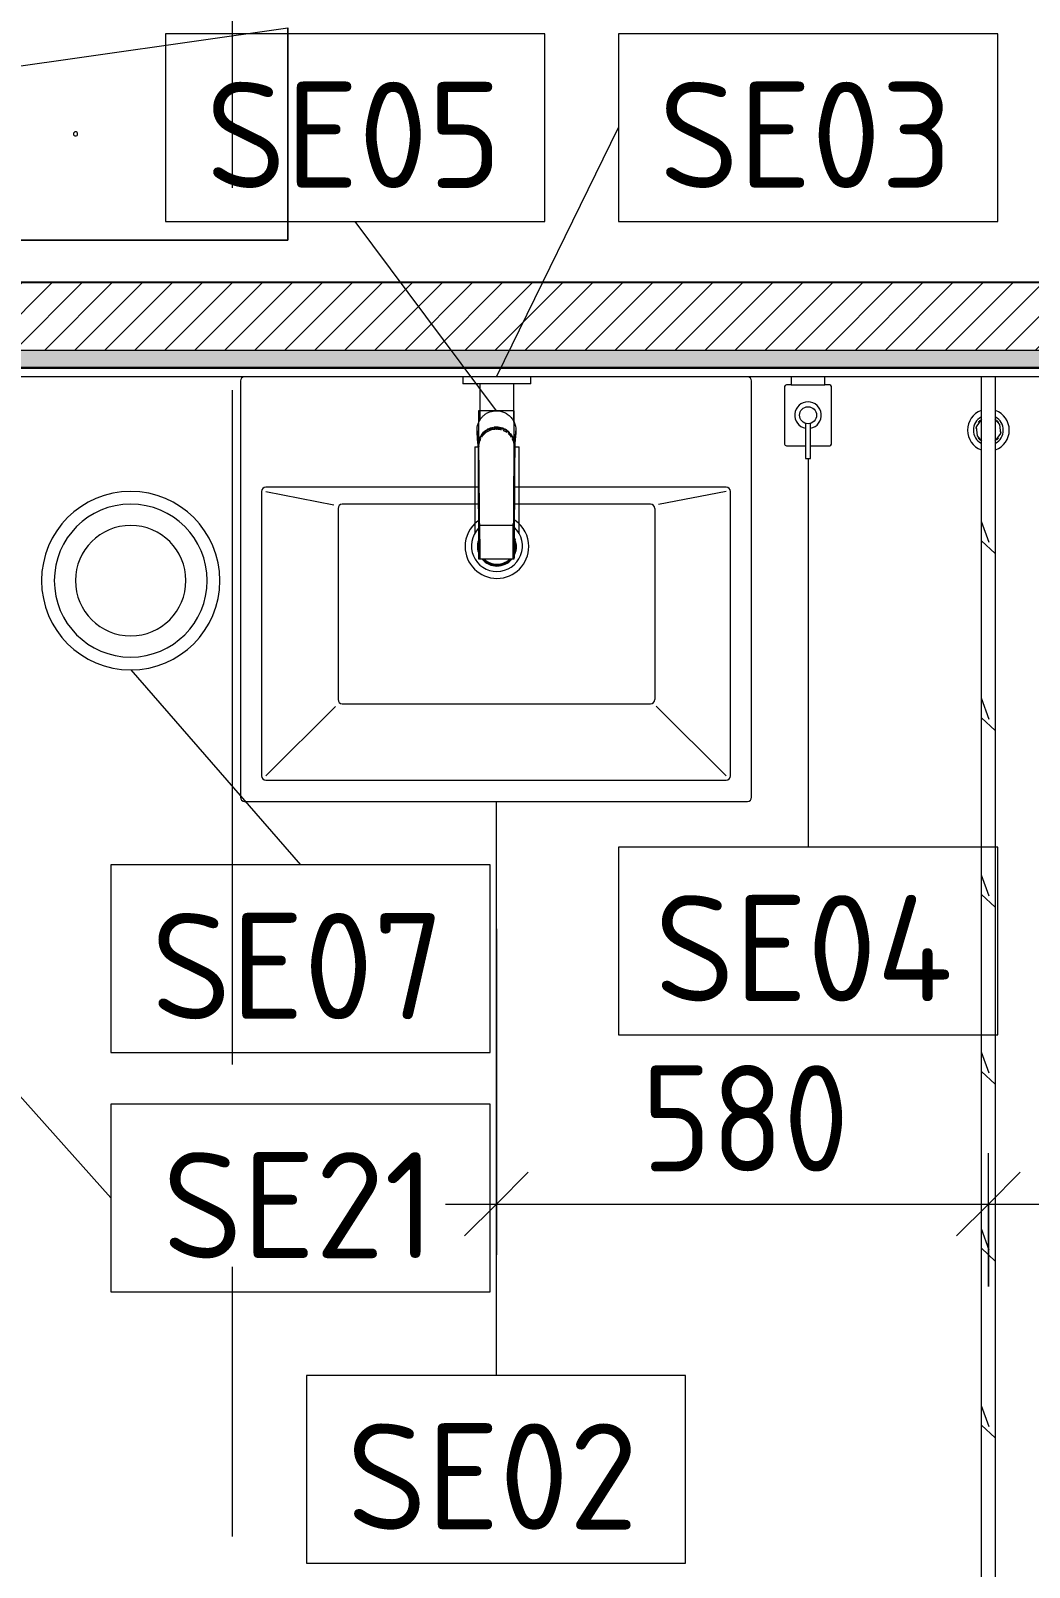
# Model space of a CAD drawing. Header units: millimetres. Extents: x 39815 to 261742, y -8553 to 29000.
# Drawn here: x 88189 to 89364, y 8567 to 10376 of the extents above; entities that cross this region are included whole.
import ezdxf

# ---------------------------------------------------------------- set-up
doc = ezdxf.new("R2010")
doc.units = ezdxf.units.MM
doc.linetypes.add('Осевая', pattern=[1587.5, 317.5, -238.125, 793.75, -238.125])
for name, color, linetype, lineweight, true_color in [('0-1', 7, 'Continuous', 9, 0x4994b4), ('A-GENM-1', 7, 'Continuous', 9, 0x4994b4), ('A-WALL-1', 7, 'Continuous', 25, 0x3c3c3c), ('A-WALL-FNSH-1', 7, 'Continuous', 15, 0x3c3c3c), ('P-SANR-FIXT-1', 7, 'Continuous', 15, 0x4994b4)]:
    doc.layers.add(name, color=color, linetype=linetype, lineweight=lineweight, true_color=true_color)
for name, color, linetype, lineweight in [('A-ANNO-DIMS', 7, 'Continuous', 9), ('A-ANNO-DIMS-50', 7, 'Continuous', 9), ('A-GENM', 7, 'Continuous', 9), ('A-WALL-2', 7, 'Continuous', 9), ('I-WALL', 7, 'Continuous', 9), ('P-SANR-FIXT-IDEN', 7, 'Continuous', 9), ('Оси', 7, 'Continuous', 9), ('Оси-2', 7, 'Осевая', 9)]:
    doc.layers.add(name, color=color, linetype=linetype, lineweight=lineweight)
doc.styles.add('GOST Common', font='GOST_Common.ttf', dxfattribs={"height": 125})
doc.styles.add('ISOCPEUR', font='isocpeur.ttf', dxfattribs={"width": 0.9, "height": 125})
doc.dimstyles.new('ISO-2_5_0_9К_БОЛЬШОЙ', dxfattribs={"dimscale": 304.8, "dimtxt": 124.497647, "dimasz": 0.246063, "dimexe": 0.19685, "dimexo": 0.492126, "dimgap": 0, "dimtad": 1, "dimdec": 0, "dimrnd": 10, "dimzin": 0, "dimdsep": 46, "dimtxsty": 'ISOCPEUR', "dimblk1": 'OBLIQUE', "dimblk2": 'OBLIQUE', "dimsah": 1, "dimcen": 0.09, "dimdle": 0.19685, "dimazin": 0, "dimtfac": 1, "dimtdec": 4, "dimtix": 1, "dimtmove": 0, "dimatfit": 3, "dimfxl": 1, "dimtvp": 1, "dimtolj": 1, "dimtzin": 0, "dimarcsym": 2})

# ---------------------------------------------------------------- blocks, each defined once
blk = doc.blocks.new('GM_Отверстие прямоугольное _в плите_ - Отверстие-V32-Фрагмент 2_10')
at = {"layer": 'A-GENM'}
for p, q in [((-250, -125), (-250, 125)), ((-250, 125), (-250, -125)), ((-187.5, 62.5), (250, 125)), ((250, 125), (250, -125)), ((250, -125), (250, 125)), ((-250, -125), (-187.5, 62.5)), ((250, -125), (-250, -125)), ((-250, -125), (250, -125))]:
    blk.add_line(p, q, dxfattribs=at)
for start, end in [(360, 180), (180, 360)]:
    blk.add_arc((0, 0), 2.5, start, end, dxfattribs=at)
blk = doc.blocks.new('131_Сантехническая перегородка 7 - СП-1-V50-Фрагмент 2_10')
at = {"layer": 'A-GENM'}
h = blk.add_hatch(dxfattribs=at)
h.set_pattern_fill('FP_29', color=256, style=0, pattern_type=2)
h.set_pattern_definition([(198.435, (9964.92, -99445.855), (-416.49961, -208.250902), [79.025, -579.519]), (229.399, (9889.95, -99470.845), (-1041.2430683, -1249.5049425), [38.399, -1881.571]), (226.848, (9864.96, -99291.75), (-2915.4788923, -3123.769422), [91.346, -4475.934]), (199.983, (9802.485, -99358.39), (-1666.001328, -624.746965), [48.75, -2388.754]), (180, (9964.92, -99375.05), (-208.25, -208.25), [41.65, -166.6]), (208.443, (9923.27, -99375.05), (2707.24838793, 1457.75313005), [113.682, -5570.435]), (174.289, (9823.31, -99429.195), (1874.2483835, -208.2636477), [41.858, -2051.029]), (219.806, (9781.66, -99425.03), (1041.2439595, 833.007541), [32.53, -1593.955])])
h.paths.add_polyline_path([(2165.9, -8), (2165.9, 8), (45.9, 8), (45.9, -8), (1717.2, -8)])
for p, q in [((-4.1, 8), (45.9, 8)), ((45.9, 8), (2165.9, 8)), ((45.9, -8), (-4.1, -8)), ((2165.9, -8), (45.9, -8))]:
    blk.add_line(p, q, dxfattribs=at)
at = {"layer": 'A-GENM', "flags": 128}
for points in [[(71.5, 8), (62.7, 14.5), (51.9, 13.4), (45.9, 8)], [(45.9, -8), (54.7, -14.5), (65.5, -13.4), (71.5, -8)]]:
    blk.add_lwpolyline(points, dxfattribs=at)
at = {"layer": 'A-GENM'}
for radius, start, end in [(24.6, 19.9113, 160.0887), (17.6, 28.9731, 151.0269), (15.1, 126.8617, 139.5341), (15.1, 78.8699, 82.6459), (15.1, 40.4659, 53.124), (24.6, 199.9113, 340.0887), (17.6, 208.9731, 331.0269), (15.1, 220.4659, 233.124), (15.1, 258.8699, 262.6459), (15.1, 306.8617, 319.5341)]:
    blk.add_arc((58.7, 0), radius, start, end, dxfattribs=at)
blk = doc.blocks.new('сифон - Для раковины-30615598-Фрагмент 2_10')
at = {"layer": 'P-SANR-FIXT-1'}
for p, q in [((199.2, 40), (191.1, 40)), ((191.1, -40), (191.1, 40)), ((116.7, 26), (15, 26)), ((116.7, 26), (116.7, 22.5)), ((127.1, 20), (126.2, 20)), ((191.1, 20), (147.8, 20)), ((15, -26), (116.7, -26)), ((116.7, -21.3), (116.7, -26)), ((122.2, -20), (122.9, -20)), ((145.8, -20), (191.1, -20)), ((191.1, -40), (199.2, -40))]:
    blk.add_line(p, q, dxfattribs=at)
for radius, start, end in [(30, 46.0777, 180), (22.5, 100.3246, 111.0164), (21.5, 101.7897, 108), (21.5, 81.6166, 90.6528), (21.5, 72, 75.9978), (22.5, 67.2152, 71.5917), (30, 42.9598, 45), (30, 180, 316.8879), (22.5, 134.338, 180), (22.5, 180, 224.5753), (21.5, 136.6301, 180), (21.5, 180, 223.4006), (22.5, 244.2771, 292.5042), (21.5, 247.6878, 288), (21.5, 289.2478, 293.8296), (22.5, 293.3521, 297.2506), (30, 317.2925, 319.7584)]:
    blk.add_arc((0, 0), radius, start, end, dxfattribs=at)
blk = doc.blocks.new('раковина - 400 x 500mm-30615599-Фрагмент 2_10')
at = {"layer": 'P-SANR-FIXT-1'}
for p, q in [((-249.5, -5), (-249.5, -495)), ((352.5, -495), (352.5, -5)), ((-224.5, -135), (-224.5, -470)), ((30.8, -130), (-219.5, -130)), ((-219.5, -135), (-139.5, -151)), ((322.5, -130), (73.2, -130)), ((322.5, -135), (242.8, -150.5)), ((327.5, -470), (327.5, -135)), ((-134.5, -155), (-134.5, -380)), ((-126, -150), (-129.5, -150)), ((30.9, -150), (-126, -150)), ((233.5, -150), (73.1, -150)), ((238.5, -155), (238.5, -380)), ((-219.5, -470), (-137.6, -388.1)), ((-129.5, -385), (233.5, -385)), ((322.5, -470), (240.2, -387.7)), ((-219.5, -475), (322.5, -475)), ((-244.5, -500), (347.5, -500))]:
    blk.add_line(p, q, dxfattribs=at)
for centre, radius, start, end in [((-244.5, -5), 5, 91.8131, 180), ((347.5, -5), 5, 0, 88.1869), ((-219.5, -135), 5, 90, 180), ((322.5, -135), 5, 0, 90), ((-129.5, -155), 5, 90, 180), ((233.5, -155), 5, 0, 90), ((52.6, -199.9), 37.5, 127.0931, 180), ((52.6, -199.9), 37.5, 125.607, 126.844), ((52.6, -199.9), 37.5, 55.1087, 56.2806), ((52.6, -199.9), 37.5, 360, 54.8686), ((52.6, -199.9), 23, 169.5225, 180), ((52.6, -199.9), 23, 164.2148, 168.2418), ((52.6, -199.9), 23, 18.5368, 25.149), ((52.6, -199.9), 23, 360, 17.2561), ((52.6, -199.9), 37.5, 180, 360), ((52.6, -199.9), 23, 180, 191.2606), ((52.6, -199.9), 23, 191.9933, 195.5905), ((52.6, -199.9), 23, 220.1681, 319.8548), ((52.6, -199.9), 23, 337.1293, 360), ((-129.5, -380), 5, 180, 270), ((233.5, -380), 5, 270, 360), ((-219.5, -470), 5, 180, 270), ((322.5, -470), 5, 270, 0), ((-244.5, -495), 5, 180, 270), ((347.5, -495), 5, 270, 0)]:
    blk.add_arc(centre, radius, start, end, dxfattribs=at)
blk = doc.blocks.new('смеситель для раковины - Default-V51-Фрагмент 2_10')
at = {"layer": '0-1'}
for p, q in [((19.7, 151.6), (-19.8, 151.6)), ((-20.3, 110), (-20.4, 97.4)), ((19.8, 111.8), (-19.8, 111.8)), ((20.4, 97.4), (20.3, 110)), ((-22.8, 3), (-21.8, 15.6)), ((-18.9, 7.6), (-19.6, 9.7)), ((21.8, 15.6), (22.8, 3))]:
    blk.add_line(p, q, dxfattribs=at)
at = {"layer": '0-1', "flags": 128}
for points in [[(-20.7, 150.6), (-20.7, 150.2), (-20.7, 149.2), (-20.7, 148.3), (-20.7, 146.9), (-20.7, 145.4), (-20.8, 134.7), (-21.1, 63.6), (-21.1, 93.2)], [(19.7, 151.6), (20, 151.6), (20.2, 151.6), (20.5, 151.4), (20.6, 151.2), (20.7, 151.1), (20.8, 150.9), (20.8, 150.6)], [(21, 16.8), (21.2, 25.7), (21, 77.4), (21, 111.4)], [(-21.1, 22.2), (-21.1, 24.2), (-21.1, 63.3), (-21.1, 93.2)], [(-21.8, 15.6), (-21.6, 25.5), (-21.4, 39.3), (-21.2, 64), (-21.1, 88)], [(-20, 10.8), (-20.8, 13.2), (-20.9, 15.4)], [(12.1, -0.1), (16.4, 3.8), (19.5, 8.8), (21, 14.5), (21, 16)]]:
    blk.add_lwpolyline(points, dxfattribs=at)
at = {"layer": 'P-SANR-FIXT-1'}
for p, q in [((21, 151.6), (-21, 151.6)), ((-21, 151.6), (-21, -23)), ((21, -23), (21, 151.6)), ((-19.7, 144), (-19.8, 111.8)), ((19.8, 111.8), (19.7, 144)), ((19.9, 143.1), (19.9, 140.7)), ((19.9, 136.7), (19.9, 133.6)), ((19.9, 131), (20, 126.2)), ((20, 115.7), (20, 113.5)), ((20, 111.3), (20, 108.6)), ((-22.9, 0.3), (-22.9, 0.9)), ((22.5, 5), (22.9, 0.9)), ((22.9, 0.9), (22.9, 0.3)), ((-21, -23), (21, -23))]:
    blk.add_line(p, q, dxfattribs=at)
at = {"layer": 'P-SANR-FIXT-1', "flags": 128}
for points in [[(-21.1, 16.9), (-21.1, 42.2), (-21, 67.6), (-20.8, 118.3), (-20.7, 143.7), (-20.7, 149.4), (-20.8, 150.2), (-20.9, 145.3), (-20.9, 138.9), (-21.1, 88.1)], [(21.1, 88.1), (20.9, 138.9), (20.9, 145.3), (20.8, 150.2), (20.7, 149.4), (20.7, 143.7), (20.8, 118.3), (21, 67.6), (21.1, 42.2), (21.1, 16.9)], [(-19.9, 125.8), (-19.9, 133.8), (-19.9, 138.3)], [(-20, 109.4), (-20, 111), (-20, 119.8)], [(20, 123.6), (20, 119.9), (20, 117.9)], [(-15.9, 4.1), (-13.1, 1.6), (-12.1, 0.9)], [(12.1, 0.9), (13.1, 1.6), (15.9, 4.1)], [(22.9, 0.9), (22.7, 3.2), (22.5, 5.6), (22.3, 7.9), (22.1, 10.8), (21.8, 15.2)], [(-9.8, -0.4), (-6.1, -1.8), (-5.1, -2)], [(-2.7, -2.4), (-2.1, -2.5), (2.1, -2.5), (2.7, -2.4)], [(0.6, -3.9), (0.3, -3.9), (0.1, -3.9), (-0.1, -3.9), (-0.3, -3.9), (-0.6, -3.9)], [(5.1, -2), (6.1, -1.8), (9.8, -0.4)]]:
    blk.add_lwpolyline(points, dxfattribs=at)
at = {"layer": 'P-SANR-FIXT-1'}
for centre, major_axis, ratio, start_param, end_param in [((-19.8, 109.7), (-0.5, 0.002), 0.095846, 0.794229, 1.571164), ((19.8, 109.7), (0.5, 0.002), 0.095848, 4.711795, 5.488843), ((0, 17.2), (20.8, 0), 0.98634, 3.038054, 3.090126), ((0, 17.2), (20.8, 0), 0.98634, 0.051466, 0.103539), ((0, 17.2), (20.8, 0), 0.98634, 3.29536, 3.441377), ((0, 17.2), (20.8, 0), 0.98634, 5.983401, 6.129418), ((0, 17.2), (20.8, 0), 0.98634, 4.268583, 4.510817), ((0, 17.2), (18.5, 0), 0.986286, 4.671144, 4.753634), ((0, 17.2), (20.8, 0), 0.98634, 4.913948, 5.156189)]:
    blk.add_ellipse(centre, major_axis=major_axis, ratio=ratio, start_param=start_param, end_param=end_param, dxfattribs=at)
for points, knots in [([(-19.9, 147.4), (-19.9, 148), (-19.8, 149.3), (-19.8, 150.7), (-19.8, 151.5), (-19.8, 151.6), (-19.8, 151.6)], [0.1, 0.1, 0.1, 0.1, 0.2, 0.3, 0.4, 0.4725859, 0.4725859, 0.4725859, 0.4725859]), ([(-19.8, 151.6), (-19.7, 151.6), (-19.7, 151.6), (-19.7, 151.2), (-19.7, 150), (-19.7, 148.3), (-19.7, 146.2), (-19.7, 144.8), (-19.7, 144)], [0.4728347, 0.4728347, 0.4728347, 0.4728347, 0.5, 0.6, 0.7, 0.8, 0.9, 1, 1, 1, 1]), ([(19.7, 144), (19.7, 144.8), (19.7, 146.2), (19.7, 148.3), (19.7, 150), (19.7, 151.2), (19.7, 151.6), (19.7, 151.6), (19.7, 151.6)], [0, 0, 0, 0, 0.1, 0.2, 0.3, 0.4, 0.5, 0.5274121, 0.5274121, 0.5274121, 0.5274121]), ([(19.7, 151.6), (19.8, 151.6), (19.8, 151.5), (19.8, 150.7), (19.8, 149.3), (19.9, 148), (19.9, 147.4)], [0.5275209, 0.5275209, 0.5275209, 0.5275209, 0.6, 0.7, 0.8, 0.9, 0.9, 0.9, 0.9]), ([(-19.8, 111.8), (-19.8, 111.8), (-19.8, 111.7), (-19.8, 110.9), (-19.8, 110.1), (-19.8, 109.7)], [0.4695548, 0.4695548, 0.4695548, 0.4695548, 0.6, 0.8, 1, 1, 1, 1]), ([(19.8, 109.7), (19.8, 110.1), (19.8, 110.9), (19.8, 111.7), (19.8, 111.8), (19.8, 111.8)], [0, 0, 0, 0, 0.2, 0.4, 0.5304748, 0.5304748, 0.5304748, 0.5304748]), ([(-20.4, 97.4), (-20.4, 91.1), (-20.5, 81.8), (-20.6, 69.7), (-20.6, 60), (-20.7, 52.6), (-20.8, 47.4), (-20.8, 45.2), (-20.8, 43.5), (-20.9, 41.8), (-20.9, 39.8), (-20.9, 37.7), (-20.9, 36.2), (-20.9, 35.4), (-21, 34.1), (-21, 32.6), (-21, 31), (-21, 29.7), (-21, 28.6), (-21, 27.7), (-21, 26.8), (-21.1, 25.6), (-21.1, 22.9), (-21.1, 20.4), (-21.1, 18.4)], [0, 0, 0, 0, 0.222222, 0.333333, 0.444444, 0.583333, 0.618056, 0.652778, 0.670139, 0.6875, 0.722222, 0.756944, 0.774306, 0.782986, 0.791667, 0.826389, 0.84375, 0.861111, 0.878472, 0.887153, 0.895833, 0.913194, 0.930556, 1, 1, 1, 1]), ([(21.1, 18.4), (21.1, 19.2), (21.1, 20.8), (21.1, 23.1), (21.1, 25), (21.1, 26.5), (21, 27.6), (21, 28.6), (21, 30), (21, 31.7), (21, 33.4), (21, 34.6), (20.9, 35.2), (20.9, 35.7), (20.9, 36.3), (20.9, 36.9), (20.9, 38.1), (20.9, 39.8), (20.9, 41.4), (20.8, 42.8), (20.8, 44.1), (20.8, 45.8), (20.8, 48.6), (20.7, 53.5), (20.6, 60.7), (20.6, 68.9), (20.5, 76.5), (20.5, 85.7), (20.4, 92.7), (20.4, 97.4)], [0, 0, 0, 0, 0.027778, 0.055556, 0.083333, 0.097222, 0.111111, 0.125, 0.138889, 0.166667, 0.194444, 0.208333, 0.215278, 0.222222, 0.229167, 0.236111, 0.25, 0.277778, 0.305556, 0.319444, 0.333333, 0.361111, 0.388889, 0.444444, 0.555556, 0.666667, 0.75, 0.833333, 1, 1, 1, 1]), ([(-21.1, 88.1), (-21.1, 85.7), (-21.1, 82.2), (-21.1, 77.5), (-21.2, 73.9), (-21.2, 70.4), (-21.2, 66.8), (-21.2, 63.9), (-21.2, 61.5), (-21.2, 59.8), (-21.2, 58), (-21.2, 55.7), (-21.3, 52.8), (-21.3, 49.3), (-21.3, 46), (-21.3, 42.6), (-21.4, 39.4), (-21.4, 36.2), (-21.5, 32.2), (-21.5, 27.5), (-21.7, 20.9), (-21.8, 17.2), (-21.8, 15.2)], [0, 0, 0, 0, 0.083333, 0.125, 0.166667, 0.208333, 0.25, 0.291667, 0.3125, 0.333333, 0.354167, 0.375, 0.416667, 0.458333, 0.5, 0.541667, 0.583333, 0.625, 0.666667, 0.75, 0.833333, 1, 1, 1, 1]), ([(20.4, 88.2), (20.4, 88.1), (20.5, 88), (20.6, 87.8), (20.7, 87.5), (20.7, 87.4), (20.7, 87.3)], [0.19375, 0.19375, 0.19375, 0.19375, 0.25, 0.3, 0.35, 0.4, 0.4, 0.4, 0.4]), ([(21.3, 51), (21.3, 52.3), (21.2, 55.1), (21.2, 60), (21.2, 65.1), (21.2, 69.9), (21.2, 74.5), (21.1, 80.6), (21.1, 85.1), (21.1, 88.1)], [0.7142857, 0.7142857, 0.7142857, 0.7142857, 0.75, 0.7857143, 0.8214286, 0.8571429, 0.8928571, 0.9285714, 1, 1, 1, 1]), ([(21.8, 15.2), (21.8, 16.4), (21.7, 19.4), (21.6, 24.2), (21.5, 28.2), (21.5, 30.6), (21.5, 32.4), (21.4, 34.1), (21.4, 35.8), (21.4, 37.3), (21.4, 38.7), (21.4, 39.8), (21.4, 41), (21.3, 42.6), (21.3, 44.7), (21.3, 47.4), (21.3, 49.5), (21.3, 50.5)], [0, 0, 0, 0, 0.1428571, 0.2857143, 0.3571429, 0.3928571, 0.4285714, 0.4642857, 0.5, 0.5357143, 0.5535714, 0.5714286, 0.5892857, 0.6071429, 0.6428571, 0.6785714, 0.7092543, 0.7092543, 0.7092543, 0.7092543]), ([(-18.3, 9.9), (-18.8, 10.8), (-20.1, 14), (-20.7, 17.5), (-20.7, 19.9)], [-0.157337, -0.157337, -0.157337, -0.157337, -0.1111111, 0, 0, 0, 0]), ([(20.7, 19.9), (20.7, 17.5), (20.1, 14), (18.8, 10.8), (18.3, 9.9)], [-1, -1, -1, -1, -0.8888889, -0.8424724, -0.8424724, -0.8424724, -0.8424724]), ([(-21.8, 15.2), (-21.9, 13.9), (-22, 12.1), (-22.1, 10.1), (-22.2, 8.7), (-22.3, 7.5), (-22.4, 6.6), (-22.5, 5.7), (-22.6, 4.8), (-22.7, 3.8), (-22.8, 2.5), (-22.9, 1.5), (-22.9, 0.9)], [0, 0, 0, 0, 0.166667, 0.25, 0.333333, 0.416667, 0.5, 0.583333, 0.666667, 0.75, 0.833333, 1, 1, 1, 1]), ([(22.9, 0.3), (22.9, -2.5), (22.3, -6.4), (20, -11.4), (17.7, -14.7), (14.9, -17.6), (11.6, -20), (7.9, -21.7), (4.5, -22.6), (1.5, -23), (-1.9, -23), (-6, -22.4), (-10, -20.8), (-12.8, -19.1), (-14.8, -17.5), (-16.7, -15.8), (-18.8, -13.3), (-21.9, -8.1), (-22.9, -3.2), (-22.9, 0.3)], [0, 0, 0, 0, 0.111111, 0.166667, 0.222222, 0.277778, 0.333333, 0.388889, 0.444444, 0.479167, 0.513889, 0.583333, 0.652778, 0.6875, 0.722222, 0.756944, 0.791667, 0.861111, 1, 1, 1, 1]), ([(-16.4, 3.7), (-16.6, 4.1), (-17.6, 5.3), (-18.7, 7.1), (-19.6, 9), (-20.1, 10.6), (-20.6, 12.1), (-21, 14.3), (-21.1, 15.9), (-21.1, 16.9)], [0.5566569, 0.5566569, 0.5566569, 0.5566569, 0.6, 0.7, 0.75, 0.8, 0.85, 0.9, 1, 1, 1, 1]), ([(-21.1, 16.4), (-21.1, 14.3), (-20.4, 11.1), (-18.7, 7.6), (-17.5, 5.8), (-16.4, 4.5), (-15.2, 3.2), (-13.9, 2.1), (-12.5, 1), (-10.9, 0.1), (-9.2, -0.7), (-6.9, -1.7), (-3.8, -2.5), (0, -2.8), (3.8, -2.5), (6.9, -1.7), (9, -0.9), (10.1, -0.3), (10.9, 0.1), (11.7, 0.5), (12.7, 1.2), (13.9, 2), (15, 3), (15.8, 3.8), (16.4, 4.5), (17, 5.2), (17.7, 6.2), (18.6, 7.6), (19.3, 9), (19.7, 9.9), (19.9, 10.5), (20, 10.9), (20.2, 11.2), (20.3, 11.7), (20.6, 12.6), (20.8, 13.8), (21, 15.1), (21.1, 16), (21.1, 16.4)], [0, 0, 0, 0, 0.111111, 0.166667, 0.194444, 0.222222, 0.25, 0.277778, 0.305556, 0.333333, 0.361111, 0.388889, 0.444444, 0.5, 0.555556, 0.611111, 0.638889, 0.652778, 0.666667, 0.680556, 0.694444, 0.722222, 0.75, 0.763889, 0.777778, 0.791667, 0.805556, 0.833333, 0.861111, 0.875, 0.881944, 0.888889, 0.895833, 0.902778, 0.916667, 0.944444, 0.972222, 1, 1, 1, 1]), ([(-20.8, 14.6), (-20.7, 14.1), (-20.6, 12.9), (-20.2, 11.6), (-20, 10.9)], [0, 0, 0, 0, 0.4, 1, 1, 1, 1]), ([(-19.3, 9.3), (-19.1, 8.7), (-18.5, 7.4), (-17.6, 6.2), (-17.1, 5.5)], [0.2222222, 0.2222222, 0.2222222, 0.2222222, 0.4444444, 0.7777778, 0.7777778, 0.7777778, 0.7777778]), ([(-13.9, 4), (-14.7, 4.7), (-15.8, 6), (-16.9, 7.4), (-17.2, 8)], [-0.26859689, -0.26859689, -0.26859689, -0.26859689, -0.22222222, -0.18982564, -0.18982564, -0.18982564, -0.18982564]), ([(-10, -1.5), (-10.9, -1), (-12.8, 0.2), (-14.5, 1.7), (-15.3, 2.6), (-15.4, 2.7)], [0.3, 0.3, 0.3, 0.3, 0.4, 0.5, 0.5124698, 0.5124698, 0.5124698, 0.5124698]), ([(-7.8, 0), (-8.7, 0.4), (-10.3, 1.2), (-11.7, 2.2), (-12.3, 2.7)], [-0.37982072, -0.37982072, -0.37982072, -0.37982072, -0.33333333, -0.30027801, -0.30027801, -0.30027801, -0.30027801]), ([(17.3, 8), (16.9, 7.4), (15, 4.8), (10.7, 1.1), (3.8, -1.6), (-2, -1.6), (-5.1, -0.9), (-5.8, -0.7)], [-0.8101744, -0.8101744, -0.8101744, -0.8101744, -0.7777778, -0.6666667, -0.5555556, -0.4444444, -0.4109505, -0.4109505, -0.4109505, -0.4109505]), ([(20.9, 14), (20.9, 13.9), (20.7, 12.8), (20.2, 10.6), (19, 7.6), (16.7, 3.9), (12.9, 0), (8, -2.6), (4.7, -3.4), (3.5, -3.6)], [0.0919533, 0.0919533, 0.0919533, 0.0919533, 0.1, 0.2, 0.3, 0.4, 0.6, 0.8, 0.9091362, 0.9091362, 0.9091362, 0.9091362]), ([(17.1, 5.5), (17.5, 6), (18.6, 7.6), (19.5, 9.4), (19.9, 10.7)], [0.2222222, 0.2222222, 0.2222222, 0.2222222, 0.4444444, 0.9768048, 0.9768048, 0.9768048, 0.9768048]), ([(20.2, 11.7), (20.3, 12), (20.6, 12.9), (20.7, 13.9), (20.8, 14.6)], [0.2222222, 0.2222222, 0.2222222, 0.2222222, 0.4444444, 1, 1, 1, 1]), ([(-0.6, -3.9), (-1.6, -3.9), (-3.8, -3.7), (-6.8, -2.9), (-8.7, -2.1), (-9.5, -1.7)], [0, 0, 0, 0, 0.1, 0.2, 0.2837623, 0.2837623, 0.2837623, 0.2837623]), ([(-0.6, -3.9), (-0.6, -3.9), (-0.6, -3.7), (-0.6, -3.5), (-0.6, -3.3), (-0.6, -3.2)], [0, 0, 0, 0, 0.3636364, 0.5454545, 0.7272727, 0.7272727, 0.7272727, 0.7272727]), ([(0.6, -3.9), (0.6, -3.9), (0.6, -3.7), (0.6, -3.5), (0.6, -3.3), (0.6, -3.2)], [0, 0, 0, 0, 0.3636364, 0.5454545, 0.7272727, 0.7272727, 0.7272727, 0.7272727])]:
    blk.add_open_spline(points, degree=3, knots=knots, dxfattribs=at)
for points in [[(-19.8, 111.8), (-19.8, 111.8), (-19.8, 111.8), (-19.8, 111.8)], [(-19.8, 110), (-19.8, 110.3), (-19.8, 110.6), (-19.8, 110.9)], [(19.8, 111.8), (19.8, 111.8), (19.8, 111.8), (19.8, 111.8)], [(19.8, 110.9), (19.8, 110.6), (19.8, 110.3), (19.8, 110)], [(-20.5, 88.2), (-20.6, 88.2), (-20.7, 88.2), (-20.8, 88.2)], [(-22.9, 0.9), (-22.9, 2.2), (-22.8, 3.6), (-22.6, 4.9)], [(2.5, -3.8), (1.8, -3.9), (1.2, -3.9), (0.6, -3.9)]]:
    blk.add_open_spline(points, degree=3, dxfattribs=at)
blk = doc.blocks.new('мусорная корзина - Round_ Metal-30590745-Фрагмент 2_10')
at = {"layer": 'P-SANR-FIXT-1'}
for radius, start, end in [(105, 0, 180), (90, 360, 180), (65, 0, 180), (105, 180, 360), (90, 180, 360), (65, 180, 360)]:
    blk.add_arc((0, 0), radius, start, end, dxfattribs=at)
blk = doc.blocks.new('TOY_Диспансер мыло - Дозатор Elegance new 11654 019001 хром-30721027-Фрагмент 2_10')
at = {"layer": 'A-GENM-1'}
for p, q in [((127.9, 101.6), (122.2, 101.6)), ((122.2, 101.6), (122.2, 86.7)), ((127.9, 86.7), (127.9, 101.6)), ((97.5, 84.7), (97.5, 17)), ((122.2, 86.7), (99.5, 86.7)), ((122.2, 86.7), (102.9, 86.7)), ((122.2, 87.7), (122.2, 60.3)), ((127.9, 60.3), (127.9, 87.7)), ((146.9, 86.7), (127.9, 86.7)), ((150.5, 86.7), (127.9, 86.7)), ((152.5, 17), (152.5, 84.7)), ((99.5, 15), (105, 15)), ((145, 15), (105, 15)), ((105, 15), (105, 5.5)), ((145, 5.5), (145, 15)), ((145, 15), (150.5, 15))]:
    blk.add_line(p, q, dxfattribs=at)
blk.add_circle((125, 50.7), 10, dxfattribs=at)
for centre, radius, start, end in [((99.5, 84.7), 2, 90, 180), ((150.5, 84.7), 2, 360, 90), ((125, 50.7), 15.7, 100.4353, 79.365), ((99.5, 17), 2, 180, 270), ((150.5, 17), 2, 270, 360)]:
    blk.add_arc(centre, radius, start, end, dxfattribs=at)
blk = doc.blocks.new('М_сантехническая_рамка1 - В рамке-30590747-Фрагмент 2_10')
at = {"layer": 'P-SANR-FIXT-IDEN'}
for p, q in [((4.293, 2.24), (-4.639, 2.24)), ((-4.639, 2.24), (-4.639, -2.178)), ((4.293, -2.178), (4.293, 2.24)), ((-4.639, -2.178), (4.293, -2.178))]:
    blk.add_line(p, q, dxfattribs=at)
blk = doc.blocks.new('DIMBLOCK49-Фрагмент 2_10')
at = {"layer": 'A-ANNO-DIMS-50'}
for p, q in [((89660.8, 9173.9), (89660.8, 8935.1)), ((89660.8, 8995.1), (89660.8, 9173.9)), ((89316.3, 8898.1), (89316.3, 9055.1)), ((89256.3, 8995.1), (89660.8, 8995.1)), ((89316.3, 8995.1), (89316.3, 8898.1))]:
    blk.add_line(p, q, dxfattribs=at)
at = {"layer": 'A-ANNO-DIMS-50', "lineweight": 20}
for p, q in [((89316.3, 8995.1), (89353.8, 9032.6)), ((89660.8, 8995.1), (89698.3, 9032.6)), ((89316.3, 8995.1), (89278.8, 8957.6)), ((89660.8, 8995.1), (89623.3, 8957.6))]:
    blk.add_line(p, q, dxfattribs=at)
at = {"layer": 'A-ANNO-DIMS-50', "color": 0, "insert": (89380.8, 9158.4), "char_height": 125, "width": 258.572, "attachment_point": 1, "line_spacing_factor": 1.149209, "style": 'ISOCPEUR'}
blk.add_mtext('1/2', dxfattribs=at)
blk = doc.blocks.new('_Oblique')
at = {"color": 0, "linetype": 'ByBlock', "lineweight": -2}
blk.add_line((-0.5, -0.5), (0.5, 0.5), dxfattribs=at)
blk = doc.blocks.new('DIMBLOCK52-Фрагмент 2_10')
at = {"layer": 'A-ANNO-DIMS-50'}
for p, q in [((88737, 9319.1), (88737, 8935.1)), ((88737, 8995.1), (88737, 9319.1)), ((89316.3, 8898.1), (89316.3, 9055.1)), ((88677, 8995.1), (89376.3, 8995.1)), ((89316.3, 8995.1), (89316.3, 8898.1))]:
    blk.add_line(p, q, dxfattribs=at)
at = {"layer": 'A-ANNO-DIMS-50', "lineweight": 20}
for p, q in [((88737, 8995.1), (88774.5, 9032.6)), ((89316.3, 8995.1), (89353.8, 9032.6)), ((88737, 8995.1), (88699.5, 8957.6)), ((89316.3, 8995.1), (89278.8, 8957.6))]:
    blk.add_line(p, q, dxfattribs=at)
at = {"layer": 'A-ANNO-DIMS-50', "color": 0, "insert": (88908.2, 9158.4), "char_height": 125, "width": 284.429, "attachment_point": 1, "line_spacing_factor": 1.149209, "style": 'ISOCPEUR'}
blk.add_mtext('580', dxfattribs=at)

msp = doc.modelspace()

# ---------------------------------------------------------------- hatches: boundary and pattern name
at = {"layer": 'I-WALL'}
h = msp.add_hatch(dxfattribs=at)
h.set_pattern_fill('FP_1', color=256, style=0, pattern_type=2)
h.set_pattern_definition([(45, (-10183.68, 0), (-17.6776695, 17.6776695), [])])
h.paths.add_polyline_path([(90876.3, 10000), (90896.3, 10000), (90896.3, 10080), (84106.3, 10080), (84106.3, 10000), (89807, 10000)])
h = msp.add_hatch(dxfattribs=at)
h.set_pattern_fill('FP_9', color=256, style=0, pattern_type=2)
h.set_pattern_definition([(0, (-10183.68, 0), (60.96, 15.24), [5.029, -40.691, 5.029, -40.691, -243.84]), (0, (-10183.68, 0), (60.96, 15.24), [-91.44, 5.029, -86.411, 5.029, -40.691, -106.68]), (0, (-10183.68, 0), (60.96, 15.24), [-228.6, 5.029, -25.451, 5.029, -71.171]), (120, (-10160.82, 7.62), (-43.6782272, 45.1729086), [5.029, -40.691, 5.029, -40.691, -243.84]), (120, (-10160.82, 7.62), (-43.6782272, 45.1729086), [-91.44, 5.029, -86.411, 5.029, -40.691, -106.68]), (120, (-10160.82, 7.62), (-43.6782272, 45.1729086), [-228.6, 5.029, -25.451, 5.029, -71.171]), (240, (-10153.2, 38.1), (-17.2817728, -60.4129086), [5.029, -40.691, 5.029, -40.691, -243.84]), (240, (-10153.2, 38.1), (-17.2817728, -60.4129086), [-91.44, 5.029, -86.411, 5.029, -40.691, -106.68]), (240, (-10153.2, 38.1), (-17.2817728, -60.4129086), [-228.6, 5.029, -25.451, 5.029, -71.171])])
h.paths.add_polyline_path([(90876.3, 9980), (90876.3, 10000), (84106.3, 10000), (84106.3, 9980), (89807, 9980)])

# ---------------------------------------------------------------- linework, layer by layer
at = {"layer": 'A-WALL-1'}
for p, q in [((90896.3, 10080), (84106.3, 10080)), ((84126.3, 9980), (90876.3, 9980))]:
    msp.add_line(p, q, dxfattribs=at)
at = {"layer": 'A-WALL-2'}
msp.add_line((90896.3, 10000), (84106.3, 10000), dxfattribs=at)
at = {"layer": 'A-WALL-FNSH-1'}
msp.add_line((84127.3, 9979), (90875.3, 9979), dxfattribs=at)
at = {"layer": 'I-WALL'}
msp.add_line((90876.3, 9969), (84137.3, 9969), dxfattribs=at)
at = {"layer": 'P-SANR-FIXT-IDEN'}
for p, q in [((88737.6, 9969.8), (88880.6, 10262.4)), ((88737, 9929.1), (88570.5, 10152)), ((89103.9, 9872.9), (89103.9, 9415.3)), ((88306.3, 9624), (88506.2, 9394.3)), ((88736.5, 9469.1), (88736.5, 8793.3)), ((87995.8, 9323.9), (88282.8, 9002.3))]:
    msp.add_line(p, q, dxfattribs=at)
at = {"layer": 'Оси'}
msp.add_line((88426.3, 10334.2), (88426.3, 11584.2), dxfattribs=at)
at = {"layer": 'Оси-2'}
msp.add_line((88426.3, 3841.3), (88426.3, 10334.2), dxfattribs=at)

# ---------------------------------------------------------------- block references
at = {"layer": 'A-GENM'}
msp.add_blockref('GM_Отверстие прямоугольное _в плите_ - Отверстие-V32-Фрагмент 2_10', (88241.3, 10255), dxfattribs=at)
at = {"layer": 'A-GENM', "rotation": 269.9999999999999}
msp.add_blockref('131_Сантехническая перегородка 7 - СП-1-V50-Фрагмент 2_10', (89316.3, 9964.9), dxfattribs=at)
at = {"layer": 'P-SANR-FIXT-1'}
for name, p in [('раковина - 400 x 500mm-30615599-Фрагмент 2_10', (88685, 9969.1)), ('мусорная корзина - Round_ Metal-30590745-Фрагмент 2_10', (88306.3, 9729))]:
    msp.add_blockref(name, p, dxfattribs=at)
for name, p, rotation in [('сифон - Для раковины-30615598-Фрагмент 2_10', (88737.6, 9769.8), 90.0000000000001), ('TOY_Диспансер мыло - Дозатор Elegance new 11654 019001 хром-30721027-Фрагмент 2_10', (89228.9, 9974.5), 180), ('смеситель для раковины - Default-V51-Фрагмент 2_10', (88737, 9906.1), 180)]:
    msp.add_blockref(name, p, dxfattribs=dict(at, rotation=rotation))
at = {"layer": 'P-SANR-FIXT-IDEN', "xscale": 49.99999999999998, "yscale": 49.99999999999998, "zscale": 49.99999999999998}
for p in [(88579.2, 10260.9), (89112.6, 10260.9), (89112.6, 9303.3), (88514.8, 9282.3), (88514.8, 9000.7), (88745.1, 8681.3)]:
    msp.add_blockref('М_сантехническая_рамка1 - В рамке-30590747-Фрагмент 2_10', p, dxfattribs=at)

# ---------------------------------------------------------------- texts
at = {"layer": 'P-SANR-FIXT-IDEN', "char_height": 125, "attachment_point": 1, "style": 'GOST Common'}
for s, insert, width in [('SE05', (88394.9, 10316.3), 444.937), ('SE03', (88928.3, 10316.3), 444.937), ('SE04', (88923.3, 9358.7), 456.962), ('SE07', (88330.5, 9337.7), 444.937), ('SE21', (88343.8, 9056.1), 412.869), ('SE02', (88560.8, 8736.7), 444.937)]:
    msp.add_mtext(s, dxfattribs=dict(at, insert=insert, width=width))

# ---------------------------------------------------------------- dimensions: what is measured, and where the dimension line sits
at = {"layer": 'A-ANNO-DIMS'}
dim = msp.add_linear_dim(base=(89316.3, 8995.1), p1=(88737, 9469.1), p2=(89316.3, 9048.1), dimstyle='ISO-2_5_0_9К_БОЛЬШОЙ', override={"dimpost": '<>', "dimfxl": 716.086751}, dxfattribs=at)
dim.commit()
dim.dimension.update_dxf_attribs({"geometry": 'DIMBLOCK52-Фрагмент 2_10', "text_midpoint": (89026.7, 9057.6)})
dim = msp.add_linear_dim(base=(89660.8, 8995.1), p1=(89316.3, 9048.1), p2=(89660.8, 9323.9), text='1/2', dimstyle='ISO-2_5_0_9К_БОЛЬШОЙ', override={"dimpost": '<>', "dimfxl": 441.276607}, dxfattribs=at)
dim.commit()
dim.dimension.update_dxf_attribs({"geometry": 'DIMBLOCK49-Фрагмент 2_10', "text_midpoint": (89488.6, 9057.6)})

doc.saveas('drawing.dxf')
